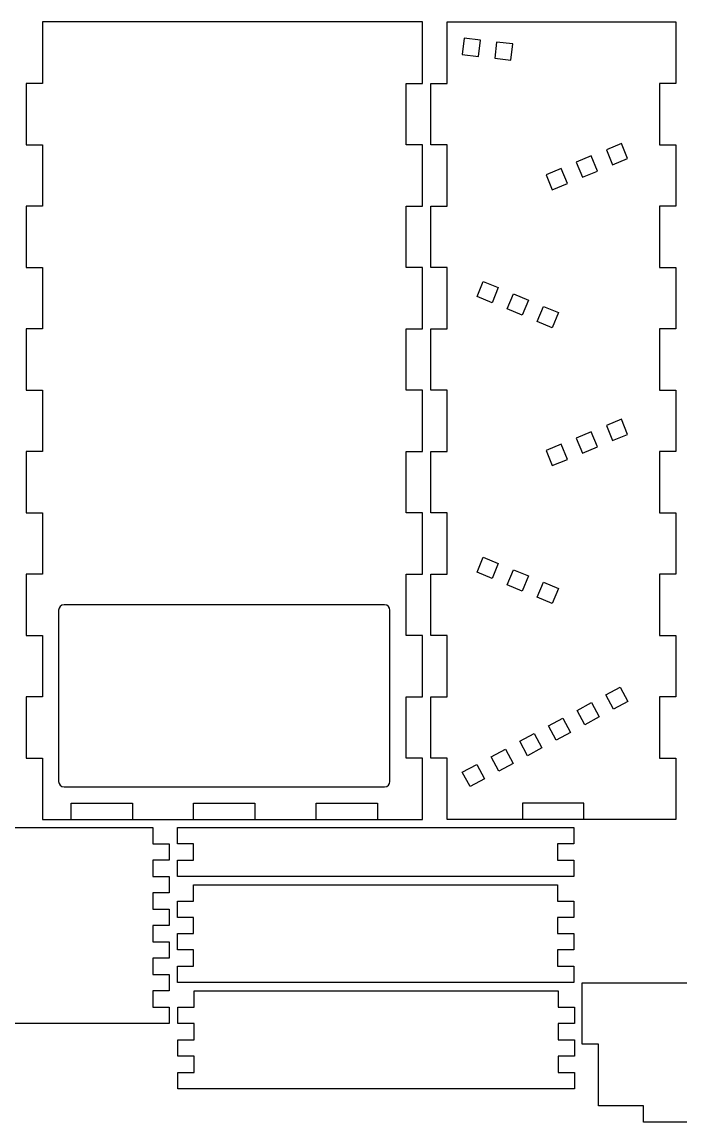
# Model space of a CAD drawing. Header units: millimetres. Extents: x 251 to 11783, y 1010 to 6809.
# Drawn here: x 3692 to 7154, y 1025 to 6809 of the extents above; entities that cross this region are included whole.
import ezdxf

# ---------------------------------------------------------------- set-up
doc = ezdxf.new("R2010")
doc.units = ezdxf.units.MM

msp = doc.modelspace()

# ---------------------------------------------------------------- linework, layer by layer
at = {"color": 7, "linetype": 'Continuous'}
for p, q in [((5799.8, 6809), (3799.1, 6809)), ((3799.1, 6809), (3799.1, 6486.4)), ((5799.8, 6486.4), (5799.8, 6809)), ((5928.5, 6809), (7133, 6809)), ((5928.5, 6486.4), (5928.5, 6809)), ((7133, 6809), (7133, 6486.4)), ((6018.6, 6723.2), (6008.9, 6637.9)), ((6103.8, 6713.5), (6018.6, 6723.2)), ((6094.1, 6628.2), (6103.8, 6713.5)), ((6189, 6703.5), (6179.4, 6618.3)), ((6274.3, 6693.9), (6189, 6703.5)), ((6264.6, 6608.6), (6274.3, 6693.9)), ((6008.9, 6637.9), (6094.1, 6628.2)), ((6179.4, 6618.3), (6264.6, 6608.6)), ((3799.1, 6486.4), (3713.3, 6486.4)), ((3713.3, 6486.4), (3713.3, 6163.8)), ((5713.9, 6163.8), (5713.9, 6486.4)), ((5713.9, 6486.4), (5799.8, 6486.4)), ((5842.7, 6163.8), (5842.7, 6486.4)), ((5842.7, 6486.4), (5928.5, 6486.4)), ((7133, 6486.4), (7047.2, 6486.4)), ((7047.2, 6486.4), (7047.2, 6163.8)), ((3713.3, 6163.8), (3799.1, 6163.8)), ((3799.1, 6163.8), (3799.1, 5841.2)), ((5799.8, 6163.8), (5713.9, 6163.8)), ((5799.8, 5841.2), (5799.8, 6163.8)), ((5928.5, 6163.8), (5842.7, 6163.8)), ((5928.5, 5841.2), (5928.5, 6163.8)), ((6846, 6170.3), (6766.7, 6137.5)), ((6766.7, 6137.5), (6799.5, 6058.2)), ((6878.8, 6091), (6846, 6170.3)), ((7047.2, 6163.8), (7133, 6163.8)), ((7133, 6163.8), (7133, 5841.2)), ((6687.4, 6104.6), (6608.2, 6071.8)), ((6720.3, 6025.3), (6687.4, 6104.6)), ((6799.5, 6058.2), (6878.8, 6091)), ((6528.9, 6038.9), (6449.6, 6006.1)), ((6561.7, 5959.7), (6528.9, 6038.9)), ((6608.2, 6071.8), (6641, 5992.5)), ((6641, 5992.5), (6720.3, 6025.3)), ((6449.6, 6006.1), (6482.4, 5926.8)), ((6482.4, 5926.8), (6561.7, 5959.7)), ((3799.1, 5841.2), (3713.3, 5841.2)), ((3713.3, 5841.2), (3713.3, 5518.7)), ((5713.9, 5518.7), (5713.9, 5841.2)), ((5713.9, 5841.2), (5799.8, 5841.2)), ((5842.7, 5518.7), (5842.7, 5841.2)), ((5842.7, 5841.2), (5928.5, 5841.2)), ((7133, 5841.2), (7047.2, 5841.2)), ((7047.2, 5841.2), (7047.2, 5518.7)), ((3713.3, 5518.7), (3799.1, 5518.7)), ((3799.1, 5518.7), (3799.1, 5196.1)), ((5799.8, 5518.7), (5713.9, 5518.7)), ((5799.8, 5196.1), (5799.8, 5518.7)), ((5928.5, 5518.7), (5842.7, 5518.7)), ((5928.5, 5196.1), (5928.5, 5518.7)), ((7047.2, 5518.7), (7133, 5518.7)), ((7133, 5518.7), (7133, 5196.1)), ((6086.1, 5365.9), (6118.9, 5445.2)), ((6118.9, 5445.2), (6198.2, 5412.3)), ((6198.2, 5412.3), (6165.3, 5333)), ((6244.6, 5300.2), (6277.4, 5379.5)), ((6277.4, 5379.5), (6356.7, 5346.6)), ((6165.3, 5333), (6086.1, 5365.9)), ((6356.7, 5346.6), (6323.9, 5267.4)), ((6323.9, 5267.4), (6244.6, 5300.2)), ((6403.2, 5234.5), (6436, 5313.8)), ((6436, 5313.8), (6515.3, 5281)), ((6515.3, 5281), (6482.4, 5201.7)), ((6482.4, 5201.7), (6403.2, 5234.5)), ((3799.1, 5196.1), (3713.3, 5196.1)), ((3713.3, 5196.1), (3713.3, 4873.5)), ((5713.9, 4873.5), (5713.9, 5196.1)), ((5713.9, 5196.1), (5799.8, 5196.1)), ((5842.7, 4873.5), (5842.7, 5196.1)), ((5842.7, 5196.1), (5928.5, 5196.1)), ((7133, 5196.1), (7047.2, 5196.1)), ((7047.2, 5196.1), (7047.2, 4873.5)), ((3713.3, 4873.5), (3799.1, 4873.5)), ((3799.1, 4873.5), (3799.1, 4550.9)), ((5799.8, 4873.5), (5713.9, 4873.5)), ((5799.8, 4550.9), (5799.8, 4873.5)), ((5928.5, 4873.5), (5842.7, 4873.5)), ((5928.5, 4550.9), (5928.5, 4873.5)), ((7047.2, 4873.5), (7133, 4873.5)), ((7133, 4873.5), (7133, 4550.9)), ((6846, 4720), (6766.7, 4687.2)), ((6766.7, 4687.2), (6799.5, 4607.9)), ((6878.8, 4640.7), (6846, 4720)), ((6687.4, 4654.4), (6608.2, 4621.5)), ((6720.3, 4575.1), (6687.4, 4654.4)), ((6799.5, 4607.9), (6878.8, 4640.7)), ((6528.9, 4588.7), (6449.6, 4555.8)), ((6561.7, 4509.4), (6528.9, 4588.7)), ((6608.2, 4621.5), (6641, 4542.2)), ((6641, 4542.2), (6720.3, 4575.1)), ((3799.1, 4550.9), (3713.3, 4550.9)), ((3713.3, 4550.9), (3713.3, 4228.3)), ((5713.9, 4228.3), (5713.9, 4550.9)), ((5713.9, 4550.9), (5799.8, 4550.9)), ((5842.7, 4228.3), (5842.7, 4550.9)), ((5842.7, 4550.9), (5928.5, 4550.9)), ((6449.6, 4555.8), (6482.4, 4476.6)), ((7133, 4550.9), (7047.2, 4550.9)), ((7047.2, 4550.9), (7047.2, 4228.3)), ((6482.4, 4476.6), (6561.7, 4509.4)), ((3713.3, 4228.3), (3799.1, 4228.3)), ((3799.1, 4228.3), (3799.1, 3905.8)), ((5799.8, 4228.3), (5713.9, 4228.3)), ((5799.8, 3905.8), (5799.8, 4228.3)), ((5928.5, 4228.3), (5842.7, 4228.3)), ((5928.5, 3905.8), (5928.5, 4228.3)), ((7047.2, 4228.3), (7133, 4228.3)), ((7133, 4228.3), (7133, 3905.8)), ((6086.1, 3915.6), (6118.9, 3994.9)), ((6118.9, 3994.9), (6198.2, 3962.1)), ((6198.2, 3962.1), (6165.3, 3882.8)), ((3799.1, 3905.8), (3713.3, 3905.8)), ((3713.3, 3905.8), (3713.3, 3583.2)), ((5713.9, 3583.2), (5713.9, 3905.8)), ((5713.9, 3905.8), (5799.8, 3905.8)), ((5842.7, 3583.2), (5842.7, 3905.8)), ((5842.7, 3905.8), (5928.5, 3905.8)), ((6165.3, 3882.8), (6086.1, 3915.6)), ((6244.6, 3849.9), (6277.4, 3929.2)), ((6277.4, 3929.2), (6356.7, 3896.4)), ((6356.7, 3896.4), (6323.9, 3817.1)), ((7133, 3905.8), (7047.2, 3905.8)), ((7047.2, 3905.8), (7047.2, 3583.2)), ((6323.9, 3817.1), (6244.6, 3849.9)), ((6403.2, 3784.3), (6436, 3863.5)), ((6436, 3863.5), (6515.3, 3830.7)), ((6515.3, 3830.7), (6482.4, 3751.4)), ((6482.4, 3751.4), (6403.2, 3784.3)), ((3884.9, 3716.2), (3884.9, 2815.3)), ((5599.9, 3744.5), (3913.2, 3744.5)), ((5628.1, 2815.3), (5628.1, 3716.2)), ((3713.3, 3583.2), (3799.1, 3583.2)), ((3799.1, 3583.2), (3799.1, 3260.6)), ((5799.8, 3583.2), (5713.9, 3583.2)), ((5799.8, 3260.6), (5799.8, 3583.2)), ((5928.5, 3583.2), (5842.7, 3583.2)), ((5928.5, 3260.6), (5928.5, 3583.2)), ((7047.2, 3583.2), (7133, 3583.2)), ((7133, 3583.2), (7133, 3260.6)), ((6764.2, 3271.1), (6839.7, 3311.8)), ((6839.7, 3311.8), (6880.5, 3236.2)), ((3799.1, 3260.6), (3713.3, 3260.6)), ((3713.3, 3260.6), (3713.3, 2938)), ((5713.9, 2938), (5713.9, 3260.6)), ((5713.9, 3260.6), (5799.8, 3260.6)), ((5842.7, 2938), (5842.7, 3260.6)), ((5842.7, 3260.6), (5928.5, 3260.6)), ((6804.9, 3195.5), (6764.2, 3271.1)), ((7133, 3260.6), (7047.2, 3260.6)), ((7047.2, 3260.6), (7047.2, 2938)), ((6613.1, 3189.6), (6688.7, 3230.3)), ((6653.9, 3114.1), (6613.1, 3189.6)), ((6688.7, 3230.3), (6729.4, 3154.8)), ((6880.5, 3236.2), (6804.9, 3195.5)), ((6462.1, 3108.2), (6537.6, 3148.9)), ((6537.6, 3148.9), (6578.3, 3073.4)), ((6729.4, 3154.8), (6653.9, 3114.1)), ((6311, 3026.8), (6386.5, 3067.5)), ((6386.5, 3067.5), (6427.3, 2992)), ((6502.8, 3032.7), (6462.1, 3108.2)), ((6578.3, 3073.4), (6502.8, 3032.7)), ((6351.7, 2951.2), (6311, 3026.8)), ((6160, 2945.3), (6235.5, 2986.1)), ((6235.5, 2986.1), (6276.2, 2910.5)), ((6427.3, 2992), (6351.7, 2951.2)), ((3713.3, 2938), (3799.1, 2938)), ((3799.1, 2938), (3799.1, 2615.4)), ((5799.8, 2938), (5713.9, 2938)), ((5799.8, 2615.4), (5799.8, 2938)), ((5928.5, 2938), (5842.7, 2938)), ((5928.5, 2615.4), (5928.5, 2938)), ((6008.9, 2863.9), (6084.4, 2904.6)), ((6084.4, 2904.6), (6125.1, 2829.1)), ((6200.7, 2869.8), (6160, 2945.3)), ((6276.2, 2910.5), (6200.7, 2869.8)), ((7047.2, 2938), (7133, 2938)), ((7133, 2938), (7133, 2615.4)), ((6049.6, 2788.4), (6008.9, 2863.9)), ((3913.2, 2787), (5599.9, 2787)), ((6125.1, 2829.1), (6049.6, 2788.4)), ((3950.1, 2615.4), (3950.1, 2701.2)), ((3950.1, 2701.2), (4272.7, 2701.2)), ((4272.7, 2701.2), (4272.7, 2615.4)), ((4595.2, 2615.4), (4595.2, 2701.2)), ((4595.2, 2701.2), (4917.8, 2701.2)), ((4917.8, 2701.2), (4917.8, 2615.4)), ((5240.4, 2615.4), (5240.4, 2701.2)), ((5240.4, 2701.2), (5563, 2701.2)), ((5563, 2701.2), (5563, 2615.4)), ((6648.8, 2701.2), (6326.2, 2701.2)), ((6326.2, 2701.2), (6326.2, 2615.4)), ((6648.8, 2615.4), (6648.8, 2701.2)), ((3799.1, 2615.4), (5799.8, 2615.4)), ((7133, 2615.4), (5928.5, 2615.4)), ((2466.2, 2572.9), (4381, 2572.9)), ((4381, 2572.9), (4381, 2487)), ((4509.4, 2572.9), (6595.9, 2572.9)), ((4509.4, 2487), (4509.4, 2572.9)), ((6595.9, 2572.9), (6595.9, 2487)), ((4381, 2487), (4466.8, 2487)), ((4466.8, 2487), (4466.8, 2401.2)), ((4595.2, 2487), (4509.4, 2487)), ((4595.2, 2401.2), (4595.2, 2487)), ((6595.9, 2487), (6510.1, 2487)), ((6510.1, 2487), (6510.1, 2401.2)), ((4466.8, 2401.2), (4381, 2401.2)), ((4381, 2401.2), (4381, 2315.4)), ((4509.4, 2315.4), (4509.4, 2401.2)), ((4509.4, 2401.2), (4595.2, 2401.2)), ((6510.1, 2401.2), (6595.9, 2401.2)), ((6595.9, 2401.2), (6595.9, 2315.4)), ((4381, 2315.4), (4466.8, 2315.4)), ((4466.8, 2315.4), (4466.8, 2229.6)), ((6595.9, 2315.4), (4509.4, 2315.4)), ((4595.2, 2187), (4595.2, 2272.9)), ((4595.2, 2272.9), (6510.1, 2272.9)), ((6510.1, 2272.9), (6510.1, 2187)), ((4466.8, 2229.6), (4381, 2229.6)), ((4381, 2229.6), (4381, 2143.8)), ((4381, 2143.8), (4466.8, 2143.8)), ((4466.8, 2143.8), (4466.8, 2058)), ((4509.4, 2101.2), (4509.4, 2187)), ((4509.4, 2187), (4595.2, 2187)), ((6510.1, 2187), (6595.9, 2187)), ((6595.9, 2187), (6595.9, 2101.2)), ((4595.2, 2101.2), (4509.4, 2101.2)), ((4595.2, 2015.4), (4595.2, 2101.2)), ((6595.9, 2101.2), (6510.1, 2101.2)), ((6510.1, 2101.2), (6510.1, 2015.4)), ((4466.8, 2058), (4381, 2058)), ((4381, 2058), (4381, 1972.2)), ((4381, 1972.2), (4466.8, 1972.2)), ((4466.8, 1972.2), (4466.8, 1886.4)), ((4509.4, 1929.6), (4509.4, 2015.4)), ((4509.4, 2015.4), (4595.2, 2015.4)), ((6510.1, 2015.4), (6595.9, 2015.4)), ((6595.9, 2015.4), (6595.9, 1929.6)), ((4595.2, 1929.6), (4509.4, 1929.6)), ((4595.2, 1843.8), (4595.2, 1929.6)), ((6595.9, 1929.6), (6510.1, 1929.6)), ((6510.1, 1929.6), (6510.1, 1843.8)), ((4466.8, 1886.4), (4381, 1886.4)), ((4381, 1886.4), (4381, 1800.6)), ((4381, 1800.6), (4466.8, 1800.6)), ((4466.8, 1800.6), (4466.8, 1714.8)), ((4509.4, 1758), (4509.4, 1843.8)), ((4509.4, 1843.8), (4595.2, 1843.8)), ((6510.1, 1843.8), (6595.9, 1843.8)), ((6595.9, 1843.8), (6595.9, 1758)), ((6595.9, 1758), (4509.4, 1758)), ((6638.8, 1433.5), (6638.8, 1756.1)), ((6638.8, 1756.1), (8898.8, 1756.1)), ((4466.8, 1714.8), (4381, 1714.8)), ((4381, 1714.8), (4381, 1629)), ((4597.8, 1629.3), (4597.8, 1715.1)), ((4597.8, 1715.1), (6512.6, 1715.1)), ((6512.6, 1715.1), (6512.6, 1629.3)), ((4381, 1629), (4466.8, 1629)), ((4466.8, 1629), (4466.8, 1543.2)), ((4512, 1543.5), (4512, 1629.3)), ((4512, 1629.3), (4597.8, 1629.3)), ((6512.6, 1629.3), (6598.4, 1629.3)), ((6598.4, 1629.3), (6598.4, 1543.5)), ((4466.8, 1543.2), (2380.4, 1543.2)), ((4597.8, 1543.5), (4512, 1543.5)), ((4597.8, 1457.7), (4597.8, 1543.5)), ((6598.4, 1543.5), (6512.6, 1543.5)), ((6512.6, 1543.5), (6512.6, 1457.7)), ((4512, 1371.9), (4512, 1457.7)), ((4512, 1457.7), (4597.8, 1457.7)), ((6512.6, 1457.7), (6598.4, 1457.7)), ((6598.4, 1457.7), (6598.4, 1371.9)), ((6724.6, 1433.5), (6638.8, 1433.5)), ((6724.6, 1110.9), (6724.6, 1433.5)), ((4597.8, 1371.9), (4512, 1371.9)), ((4597.8, 1286.1), (4597.8, 1371.9)), ((6598.4, 1371.9), (6512.6, 1371.9)), ((6512.6, 1371.9), (6512.6, 1286.1)), ((4512, 1200.3), (4512, 1286.1)), ((4512, 1286.1), (4597.8, 1286.1)), ((6512.6, 1286.1), (6598.4, 1286.1)), ((6598.4, 1286.1), (6598.4, 1200.3)), ((6598.4, 1200.3), (4512, 1200.3)), ((6961.4, 1110.9), (6724.6, 1110.9)), ((6961.4, 1025.1), (6961.4, 1110.9)), ((7283.9, 1025.1), (6961.4, 1025.1))]:
    msp.add_line(p, q, dxfattribs=at)
for centre, start, end in [((3913.2, 3716.1), 90.07546, 179.9284), ((5599.8, 3716.1), 0.06384, 89.93374), ((3913.2, 2815.4), 180.07588, 269.9245), ((5599.8, 2815.4), 270.06786, 359.92755)]:
    msp.add_arc(centre, 28.3, start, end, dxfattribs=at)

doc.saveas('drawing.dxf')
